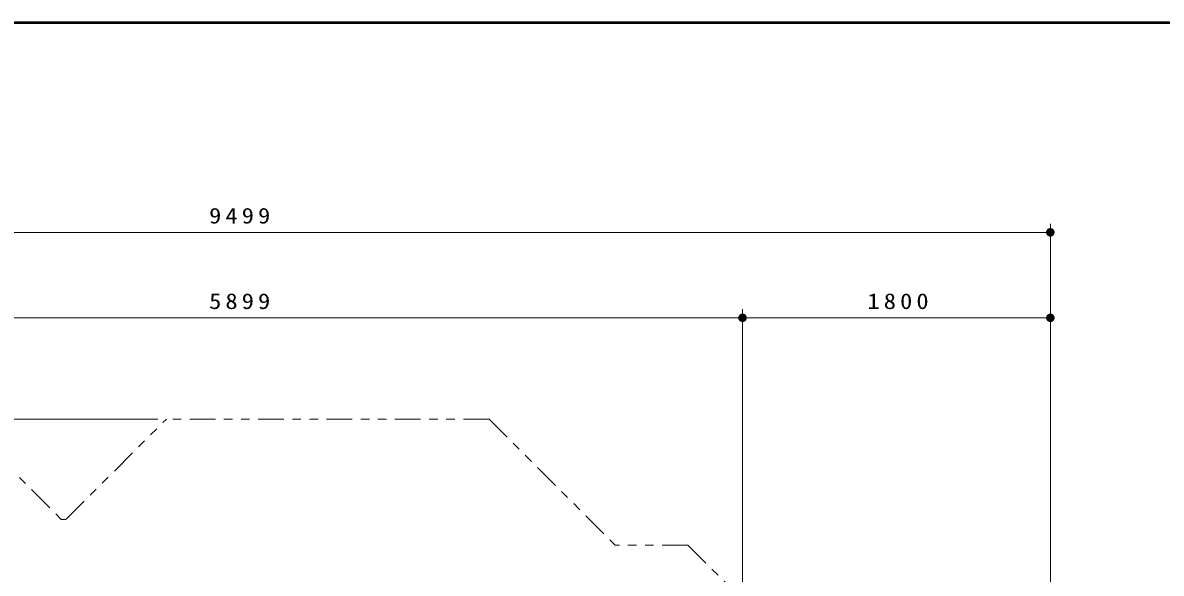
# Model space of a CAD drawing. Units: millimetres on the paper, scale 1:50. Extents: x -385 to 0, y -594 to 267.
# Drawn here: x -271.3 to -138.2, y 202.6 to 267 of the extents above; entities that cross this region are included whole.
import ezdxf

# ---------------------------------------------------------------- set-up
doc = ezdxf.new("R2010")
doc.units = ezdxf.units.MM
doc.linetypes.add('USER3', pattern=[8, 3, -1, 1, -1, 1, -1])
doc.layers.add('LY_1', color=140, linetype='Continuous', lineweight=50)
doc.styles.add('ＭＳ ゴシック', font='')
doc.styles.get('ＭＳ ゴシック').set_extended_font_data('MS Gothic')

# ---------------------------------------------------------------- blocks, each defined once
blk = doc.blocks.new('filled_dot')
at = {"color": 0, "linetype": 'Continuous', "lineweight": -2, "const_width": 1.25}
blk.add_lwpolyline([(-0.625, 0, 1), (0.625, 0, 1)], format="xyb", close=True, dxfattribs=at)

msp = doc.modelspace()

# ---------------------------------------------------------------- linework, layer by layer
at = {"layer": 'LY_1', "color": 7}
msp.add_line((0, 267), (-385, 267), dxfattribs=at)
at = {"layer": 'LY_1', "color": 7, "lineweight": 13}
for p, q in [((-341.112, 242.49), (-151.132, 242.49)), ((-151.132, 164.517), (-151.132, 243.49)), ((-187.132, 140.299), (-187.132, 233.49)), ((-151.132, 164.517), (-151.132, 233.49)), ((-305.112, 232.49), (-187.132, 232.49)), ((-187.132, 232.49), (-151.132, 232.49)), ((-255.518, 220.656), (-352.112, 220.656))]:
    msp.add_line(p, q, dxfattribs=at)
at = {"layer": 'LY_1', "color": 7, "linetype": 'USER3', "lineweight": 13}
for p, q in [((-266.256, 208.918), (-254.518, 220.656)), ((-216.778, 220.656), (-254.518, 220.656)), ((-216.778, 220.656), (-202.04, 205.918)), ((-275.942, 218.058), (-266.802, 208.918)), ((-266.802, 208.918), (-266.256, 208.918)), ((-193.533, 205.918), (-202.04, 205.918)), ((-193.533, 205.918), (-151.132, 163.517))]:
    msp.add_line(p, q, dxfattribs=at)

# ---------------------------------------------------------------- block references
at = {"layer": 'LY_1', "color": 7, "lineweight": 13, "xscale": 0.4, "yscale": 0.4, "rotation": 180}
for p in [(-151.132, 242.49), (-187.132, 232.49), (-151.132, 232.49)]:
    msp.add_blockref('filled_dot', p, dxfattribs=at)
at = {"layer": 'LY_1', "color": 7, "lineweight": 13, "xscale": 0.4, "yscale": 0.4}
msp.add_blockref('filled_dot', (-187.132, 232.49), dxfattribs=at)

# ---------------------------------------------------------------- texts
at = {"layer": 'LY_1', "color": 7, "char_height": 1.833, "attachment_point": 8, "style": 'ＭＳ ゴシック'}
for s, insert in [('\\T1.33;\\W1.15;9499', (-245.705, 243.49)), ('\\T1.33;\\W1.15;5899', (-245.705, 233.49)), ('\\T1.33;\\W1.15;1800', (-168.711, 233.49))]:
    msp.add_mtext(s, dxfattribs=dict(at, insert=insert))

doc.saveas('drawing.dxf')
